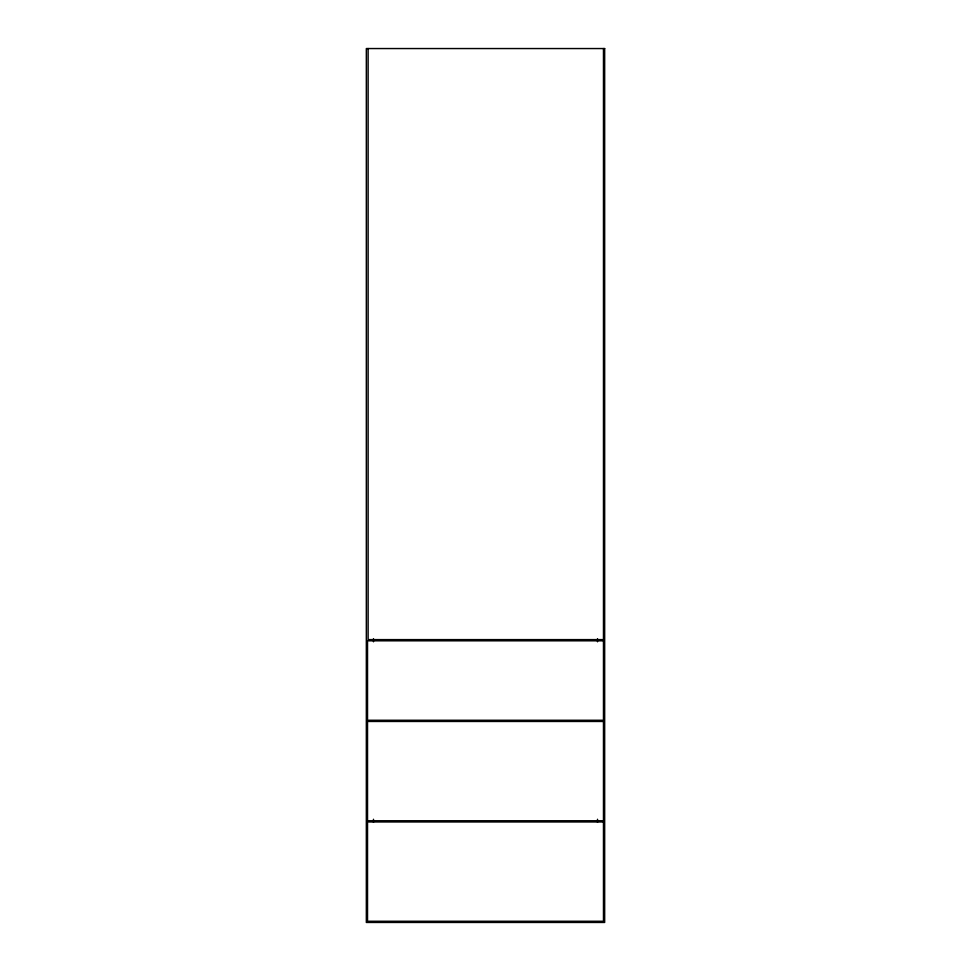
<?xml version="1.0" encoding="UTF-8"?>
<svg xmlns="http://www.w3.org/2000/svg" width="971" height="971" viewBox="0 0 971 971"><rect width="100%" height="100%" fill="white"/><g stroke="black" fill="none" stroke-linecap="round" stroke-linejoin="round"><path stroke-width="1.46" d="M603.476 48.55L603.476 639.622L368.118 639.622L368.118 48.55M597.517 638.736L597.517 641.77M597.517 819.281L597.517 822.316M373.483 638.736L373.483 641.77M373.483 819.281L373.483 822.316M604.666 48.55L366.334 48.55L366.334 922.45L604.666 922.45L604.666 48.55M603.476 640.811L367.524 640.811L367.524 720.264L603.476 720.264L603.476 640.811M603.476 721.453L367.524 721.453L367.524 820.762L603.476 820.762L603.476 721.453M603.476 821.952L367.524 821.952L367.524 921.261L603.476 921.261L603.476 821.952"/></g></svg>
